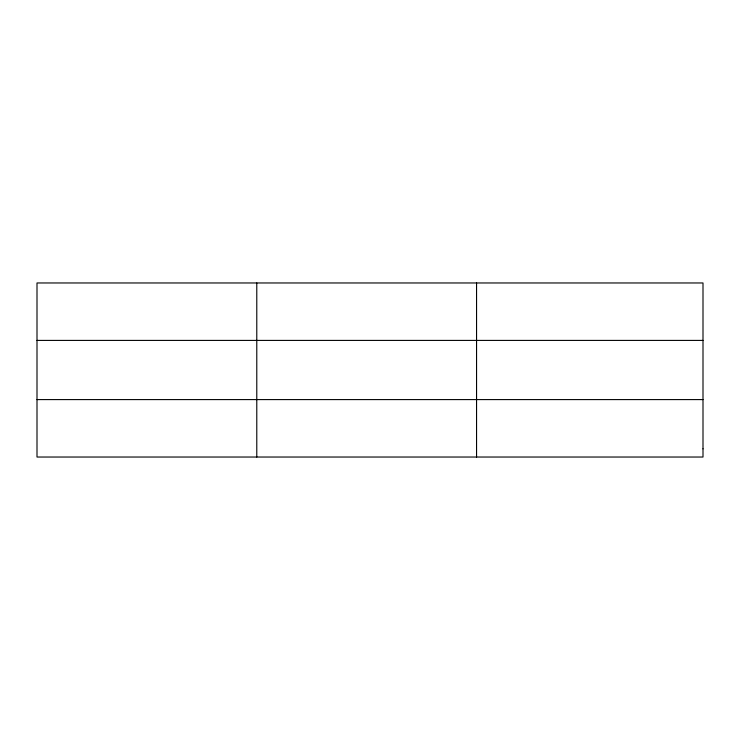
<?xml version="1.0" encoding="UTF-8"?>
<svg xmlns="http://www.w3.org/2000/svg" width="740" height="740" viewBox="0 0 740 740"><rect width="100%" height="100%" fill="white"/><g stroke="black" fill="none" stroke-linecap="round" stroke-linejoin="round"><path stroke-width="1.11" d="M256.78 282.967L256.78 457.033M476.56 282.967L476.56 457.033M37 340.409L703 340.409M37 399.591L703 399.591M703 448.829L703 457.033L37 457.033L37 282.967L703 282.967L703 448.829"/></g></svg>
